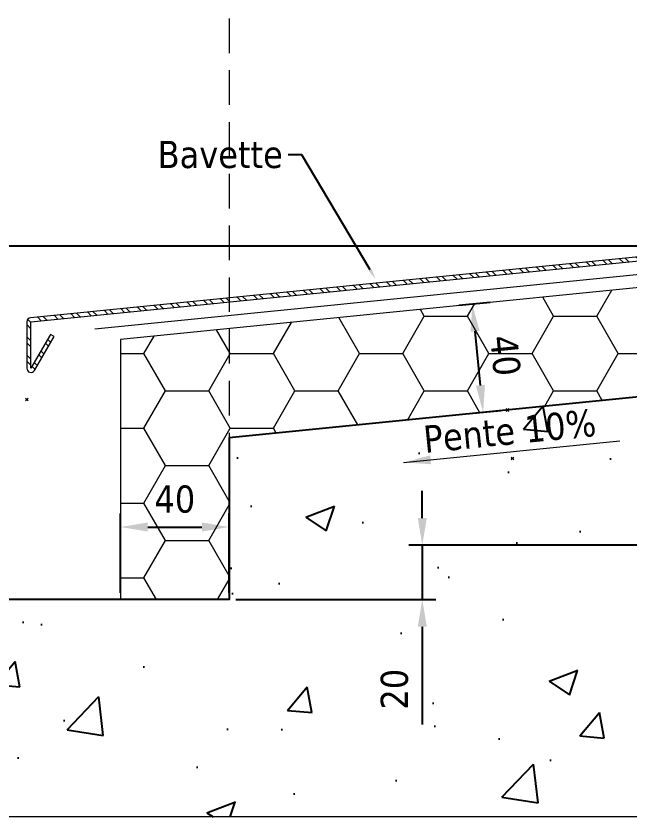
# Model space of a CAD drawing. Header units: millimetres. Extents: x -20000 to 230000, y -17405 to 24510.
# Drawn here: x 54741.5 to 54967.6, y -14116.3 to -13821.6 of the extents above; entities that cross this region are included whole.
import ezdxf
from ezdxf import colors
from ezdxf.entities.mleader import LeaderData, LeaderLine
from ezdxf.math import Vec2, Vec3

# ---------------------------------------------------------------- set-up
doc = ezdxf.new("R2010")
doc.units = ezdxf.units.MM
doc.header["$PDMODE"] = 35
doc.header["$PDSIZE"] = 0.5
doc.linetypes.add('CACHE', pattern=[9.524999999999999, 6.35, -3.175])
doc.layers.get('0').update_dxf_attribs({"lineweight": 13})
doc.layers.get('Defpoints').update_dxf_attribs({"true_color": 0xc2a584})
doc.layers.add('0 - Invisible', color=43, linetype='Continuous', lineweight=0, plot=False)
for name, color, linetype, lineweight in [('1 - Aluminium', 150, 'Continuous', 13), ('1 - BETON', 251, 'Continuous', 25), ('1 - Cotation', 32, 'Continuous', 13), ('1 - INTERROMPU', 253, 'CACHE', 13), ('1 - Isolant', 132, 'Continuous', 13), ('Texte', 7, 'Continuous', 13)]:
    doc.layers.add(name, color=color, linetype=linetype, lineweight=lineweight)
doc.styles.add('Texte Poralu', font='tahomabd.ttf')
doc.dimstyles.new('30 - 1000', dxfattribs={"dimtxt": 10, "dimasz": 10, "dimexe": 5, "dimexo": 2.5, "dimgap": 5, "dimtad": 1, "dimdec": 1, "dimtxsty": 'Texte Poralu', "dimcen": 5, "dimazin": 0, "dimtfac": 1, "dimtdec": 1, "dimtmove": 0, "dimatfit": 3, "dimfxl": 1, "dimarcsym": 0})

# ---------------------------------------------------------------- blocks, each defined once
blk = doc.blocks.new('*U618')
at = {"layer": '1 - Isolant'}
h = blk.add_hatch(dxfattribs=at)
h.set_pattern_fill('HONEY', color=256, scale=5, style=0)
h.set_pattern_definition([(0, (-58431.87184655558, -20379.90484872555), (23.8125, 13.748153225), [15.875, -31.75]), (120, (-58431.87184655558, -20379.90484872555), (-23.81249994797095, 13.74815331511695), [15.87499999999983, -31.74999999999966]), (59.99999999999999, (-58431.87184655558, -20379.90484872555), (5.202904551637744e-08, 27.49630654011694), [-31.75, 15.875])])
h.paths.add_polyline_path([(-205.0000000000539, -130.0000000000065), (-245.0000000000566, -130.0000000000068), (-245.0000000000505, -34.30049751552795), (1.835476471974706e-11, -9.800497515513513), (0, 0), (1.809116241366334e-11, -50.00000000000038), (-205.000000000048, -70.50000000000699)])
at = {"layer": '0 - Invisible'}
blk.add_line((-205.0000000000539, -130.0000000000065), (-245.0000000000566, -130.0000000000068), dxfattribs=at)
at = {"layer": '1 - Isolant'}
blk.add_lwpolyline([(-205.0000000000539, -130.0000000000065), (-205.000000000048, -70.50000000000699), (1.809116241366334e-11, -50.00000000000038), (0, 0), (0, 0), (1.835476471974706e-11, -9.800497515513513), (-245.0000000000505, -34.30049751552795), (-245.0000000000566, -130.0000000000068)], dxfattribs=at)
blk = doc.blocks.new('*U620')
at = {"layer": '1 - Aluminium'}
h = blk.add_hatch(dxfattribs=at)
h.set_pattern_fill('ANSI32', color=256, scale=0.5, angle=90, style=0)
h.set_pattern_definition([(135, (-154.4804410759113, -38.94804410759156), (-3.367596045400933, -3.367596045400933), []), (135, (-154.4804410759113, -36.70297910759157), (-3.367596045400933, -3.367596045400933), [])])
edge = h.paths.add_edge_path()
edge.add_line((-1.500000000000002, 6.5), (-1.5, 6.382419153728577))
edge.add_line((-1.5, 6.382419153728577), (-278.1296966544428, -21.28055051171599))
edge.add_arc((-277.9804410759113, -22.77310629703098), 1.500000000000007, 95.71059313749947, 179.9999999999997)
edge.add_line((-279.4804410759113, -22.77310629703097), (-279.4804410759113, -39.91562495386281))
edge.add_arc((-277.9804410759113, -39.9156249538628), 1.5, 180.0000000000003, 330.0000000000002)
edge.add_line((-276.6814029702346, -40.66562495386281), (-269.4804410759113, -28.19319308952739))
edge.add_line((-269.4804410759113, -28.19319308952739), (-270.7794791815879, -27.44319308952739))
edge.add_line((-270.7794791815879, -27.44319308952739), (-277.9804410759113, -39.91562495386281))
edge.add_line((-277.9804410759113, -39.91562495386281), (-277.9804410759113, -22.77310629703112))
edge.add_line((-277.9804410759113, -22.77310629703112), (-1.350744421468505, 4.889863368413593))
edge.add_arc((-1.5, 6.382419153728577), 1.5, 275.7105931374996, 360)
edge.add_line((2.220446049250313e-16, 6.382419153728577), (-1.83697019872103e-15, 6.5))
edge.add_line((-1.83697019872103e-15, 6.5), (-1.500000000000002, 6.5))
at = {"layer": '0 - Invisible'}
blk.add_lwpolyline([(0, 0), (-254.4804410759113, -25.44804410759156)], dxfattribs=at)
blk.add_point((-279.4804410759113, -51.41562495386282), dxfattribs=at)
at = {"layer": '1 - Aluminium'}
blk.add_lwpolyline([(-1.500000000000002, 6.5), (-1.5, 6.382419153728577), (-278.1296966544428, -21.28055051171599, 0.3853135861201776), (-279.4804410759113, -22.77310629703097), (-279.4804410759113, -39.91562495386281, 0.7673269879789602), (-276.6814029702346, -40.66562495386281), (-269.4804410759113, -28.19319308952739), (-270.7794791815879, -27.44319308952739), (-277.9804410759113, -39.91562495386281), (-277.9804410759113, -22.77310629703112), (-1.350744421468502, 4.889863368413593, 0.3853135861201796), (2.220446049250313e-16, 6.382419153728577), (-1.83697019872103e-15, 6.5)], format="xyb", close=True, dxfattribs=at)
blk = doc.blocks.new('*D629')
at = {"layer": '1 - Cotation', "color": 0, "lineweight": -2, "transparency": 16777216}
for p, q in [((54916.03228282043, -13926.96506234979), (54904.55640958586, -13928.11264967325)), ((54912.51670710754, -13957.46624678445), (54910.52663272712, -13937.56550298024)), ((54920.01243158128, -13966.76654995819), (54908.5365583467, -13967.91413728165))]:
    blk.add_line(p, q, dxfattribs=at)
at = {"layer": '1 - Cotation', "color": 0, "transparency": 16777216}
for points in [[(54912.18502804414, -13937.39966344854), (54908.8682374101, -13937.73134251195), (54909.53159553691, -13927.61513107815)], [(54914.17510242455, -13957.30040725275), (54910.85831179052, -13957.63208631615), (54913.51174429775, -13967.41661868654)]]:
    blk.add_solid(points, dxfattribs=at)
at = {"layer": 'Defpoints', "color": 0, "transparency": 16777216}
for p in [(54909.53159553691, -13927.61513107815), (54918.51987579595, -13926.71630305224), (54922.5000245568, -13966.51779066064)]:
    blk.add_point(p, dxfattribs=at)
at = {"layer": '1 - Cotation', "color": 0, "transparency": 16777216, "insert": (54921.67586072004, -13946.50045580207), "char_height": 10, "attachment_point": 5, "rotation": 275.7105931375025, "style": 'Texte Poralu'}
blk.add_mtext('40', dxfattribs=at)
blk = doc.blocks.new('*D630')
at = {"layer": '1 - Cotation', "color": 0, "lineweight": -2, "transparency": 16777216}
for p, q in [((54780.00002455676, -14033.76779066064), (54780.00002455676, -14004.57701399026)), ((54820.00002455676, -14033.76779066064), (54820.00002455676, -14004.57701399026)), ((54790.00002455676, -14009.57701399026), (54810.00002455676, -14009.57701399026))]:
    blk.add_line(p, q, dxfattribs=at)
at = {"layer": '1 - Cotation', "color": 0, "transparency": 16777216}
for points in [[(54790.00002455676, -14007.9103473236), (54790.00002455676, -14011.24368065693), (54780.00002455676, -14009.57701399026)], [(54810.00002455676, -14007.9103473236), (54810.00002455676, -14011.24368065693), (54820.00002455676, -14009.57701399026)]]:
    blk.add_solid(points, dxfattribs=at)
at = {"layer": 'Defpoints', "color": 0, "transparency": 16777216}
for p in [(54820.00002455676, -14009.57701399026), (54780.00002455676, -14036.26779066064), (54820.00002455676, -14036.26779066064)]:
    blk.add_point(p, dxfattribs=at)
at = {"layer": '1 - Cotation', "color": 0, "transparency": 16777216, "insert": (54800.00002455676, -13999.37217853022), "char_height": 10, "attachment_point": 5, "style": 'Texte Poralu'}
blk.add_mtext('40', dxfattribs=at)
blk = doc.blocks.new('*D626')
at = {"layer": 'Defpoints', "color": 0, "lineweight": -2, "transparency": 16777216}
for p, q in [((54726.43032893818, -13896.26779066063), (54726.43032893818, -13860.39136352833)), ((54982.50002455668, -13906.26779066063), (54721.43032893818, -13906.26779066063)), ((54726.43032893818, -13931.26779066065), (54726.43032893818, -13906.26779066063)), ((54735.53970082397, -13931.26779066065), (54721.43032893818, -13931.26779066065)), ((54726.43032893818, -13941.26779066065), (54726.43032893818, -13951.26779066065))]:
    blk.add_line(p, q, dxfattribs=at)
at = {"layer": 'Defpoints', "color": 0, "transparency": 16777216}
for p in [(54726.43032893818, -13906.26779066063), (54985.00002455668, -13906.26779066063), (54738.03970082397, -13931.26779066065)]:
    blk.add_point(p, dxfattribs=at)
for points in [[(54724.76366227151, -13896.26779066063), (54728.09699560484, -13896.26779066063), (54726.43032893818, -13906.26779066063)], [(54724.76366227151, -13941.26779066065), (54728.09699560484, -13941.26779066065), (54726.43032893818, -13931.26779066065)]]:
    blk.add_solid(points, dxfattribs=at)
at = {"layer": 'Defpoints', "color": 0, "transparency": 16777216, "insert": (54716.2288514365, -13873.32957709447), "char_height": 10, "attachment_point": 5, "rotation": 90, "style": 'Texte Poralu'}
blk.add_mtext('25', dxfattribs=at)
blk = doc.blocks.new('*D632')
at = {"layer": 'Defpoints', "color": 0, "lineweight": -2, "transparency": 16777216}
for p, q in [((54891.10232437548, -14006.26779066064), (54891.10232437548, -13996.26779066064)), ((55082.50002455683, -14016.26779066064), (54886.10232437548, -14016.26779066064)), ((54891.10232437548, -14016.26779066064), (54891.10232437548, -14036.26779066064)), ((54822.50002455676, -14036.26779066064), (54896.10232437548, -14036.26779066064)), ((54891.10232437548, -14046.26779066064), (54891.10232437548, -14082.24495654378))]:
    blk.add_line(p, q, dxfattribs=at)
at = {"layer": 'Defpoints', "color": 0, "transparency": 16777216}
for p in [(55085.00002455683, -14016.26779066064), (54820.00002455676, -14036.26779066064), (54891.10232437548, -14036.26779066064)]:
    blk.add_point(p, dxfattribs=at)
for points in [[(54889.43565770881, -14006.26779066064), (54892.76899104214, -14006.26779066064), (54891.10232437548, -14016.26779066064)], [(54889.43565770881, -14046.26779066064), (54892.76899104214, -14046.26779066064), (54891.10232437548, -14036.26779066064)]]:
    blk.add_solid(points, dxfattribs=at)
at = {"layer": 'Defpoints', "color": 0, "transparency": 16777216, "insert": (54880.89748891543, -14069.2563736022), "char_height": 10, "attachment_point": 5, "rotation": 90, "style": 'Texte Poralu'}
blk.add_mtext('20', dxfattribs=at)
blk = doc.blocks.new('*U614')
at = {"layer": '0 - Invisible'}
for p in [(0, 0), (1.782078862990602, -17.82078862990238)]:
    blk.add_point(p, dxfattribs=at)
at = {"layer": 'Texte', "insert": (1.284560267886263, -12.84560267885354), "char_height": 10, "attachment_point": 8, "rotation": 5.710593137499643, "style": 'Texte Poralu'}
blk.add_mtext('Pente 10%', dxfattribs=at)
at = {"layer": 'Texte'}
blk.add_leader([(-38.26816804295959, -19.31334441521903), (41.33480717384009, -11.3530468935387)], dimstyle='30 - 1000', override={"dimgap": 2, "dimtad": 0}, dxfattribs=at)
blk = doc.blocks.new('*U613')
at = {"layer": '1 - BETON'}
h = blk.add_hatch(dxfattribs=at)
h.set_pattern_fill('CONCRETE', color=256, scale=15, style=0, pattern_type=2)
h.set_pattern_definition([(49.99999999999999, (-205.0000000001651, 285.4999999999822), (107.589027390113, -9.412820247389266), [11.25, -123.75]), (355, (-205.0000000001651, 285.4999999999822), (-20.81270004195, 112.8288200550018), [9, -99]), (100.4514, (-196.0342480001651, 284.7155989999821), (86.77640725710323, 103.415931309143), [9.5610285, -105.1713168]), (46.18420000000002, (-205.0000000001651, 315.4999999999822), (160.0861572938467, -24.82785214935271), [16.87499999999959, -185.6249999999968]), (96.6356, (-191.6594882501651, 313.4310039499821), (140.1994058323055, 146.1176806350663), [14.3415432, -157.75695]), (351.1842, (-205.0000000001651, 315.4999999999822), (140.1992917700441, 146.1177901387987), [13.5, -148.5]), (21, (-190.0000000001651, 307.9999999999822), (89.53605781776925, -60.39283359980082), [11.25, -123.75]), (326.0000000000001, (-190.0000000001651, 307.9999999999822), (36.49729978823726, 108.772506757028), [9, -99]), (71.4514, (-182.5386650501651, 302.9672590999821), (126.0333942872235, 48.37957450649286), [9.5610285, -105.1713168]), (37.50000000000001, (-205.0000000001651, 285.4999999999822), (1.8239782975936, 49.93407807469672), [0, -97.8, 0, -100.5, 0, -99.375]), (7.499999999999999, (-205.0000000001651, 285.4999999999822), (39.46043061632229, 59.16175678235403), [0, -57.3, 0, -95.55, 0, -37.875]), (327.5, (-238.4500000001651, 285.4999999999822), (80.07336542586135, -3.383230760156963), [0, -37.5, 0, -117, 0, -155.25]), (317.5, (-253.4500000001651, 285.4999999999822), (87.47792540135794, 15.01574734984766), [0, -48.75, 0, -77.69999999999999, 0, -110.25])])
h.paths.add_polyline_path([(-190.6519566091908, -80.22670254202892), (-200.7681680429923, -79.5633444152223), (-190.9836356725941, -76.90991190799562)], flags=8)
edge = h.paths.add_edge_path(flags=0)
edge.add_line((-190.8177961408925, -78.56830722501228), (-121.1651928261927, -71.60304689354197))
h.paths.add_polyline_path([(-202.1117021403187, -82.34346763252938), (-119.5984603262298, -74.09214345112049), (-121.7479144043429, -52.59760266998933), (-204.2611562184318, -60.84892685139822)], flags=24)
h.paths.add_polyline_path([(314.9999999999709, -110.0000000000045), (214.9999999999745, -210.0000000000009), (-385.0000000000712, -210.0000000000085), (-465.0000000000654, -130.0000000000064), (-265.0000000000655, -130.0000000000064), (-265.0000000000655, -70.50000000000655), (-60, -50), (-60, 0), (0, 0), (0, -110.0000000000045)])
at = {"layer": '0 - Invisible'}
blk.add_lwpolyline([(314.9999999999709, -110.0000000000045), (214.9999999999745, -210.0000000000009), (-385.0000000000712, -210.0000000000085), (-465.0000000000654, -130.0000000000064)], dxfattribs=at)
at = {"layer": '1 - BETON'}
blk.add_lwpolyline([(314.9999999999709, -110.0000000000045), (0, -110.0000000000045), (0, 0), (-60, 0), (-60, -50), (-265.0000000000655, -70.50000000000655), (-265.0000000000655, -130.0000000000064), (-465.0000000000654, -130.0000000000064)], dxfattribs=at)
blk.add_blockref('*U614', (-162.5000000000327, -60.25000000000328))

msp = doc.modelspace()

# ---------------------------------------------------------------- linework, layer by layer
at = {"layer": '1 - INTERROMPU', "ltscale": 2}
msp.add_line((54820.00002455693, -12755.66835877718), (54820.00002455676, -13976.76779066064), dxfattribs=at)

# ---------------------------------------------------------------- block references
for name, p in [('*U613', (55085.00002455683, -13906.26779066064)), ('*U620', (55025.00002455682, -13911.26779066064)), ('*U618', (55025.00002455682, -13906.26779066064))]:
    msp.add_blockref(name, p)

# ---------------------------------------------------------------- dimensions: what is measured, and where the dimension line sits
at = {"layer": '1 - Cotation'}
dim = msp.add_aligned_dim(p1=(54922.50002455679, -13966.51779066064), p2=(54918.51987579595, -13926.71630305224), distance=9.03310986511699, dimstyle='30 - 1000', dxfattribs=at)
dim.commit()
dim.dimension.update_dxf_attribs({"geometry": '*D629', "text_midpoint": (54921.67586072004, -13946.50045580207)})
dim = msp.add_linear_dim(base=(54820.00002455676, -14009.57701399026), p1=(54780.00002455676, -14036.26779066064), p2=(54820.00002455676, -14036.26779066064), dimstyle='30 - 1000', dxfattribs=at)
dim.commit()
dim.dimension.update_dxf_attribs({"geometry": '*D630', "text_midpoint": (54800.00002455676, -13999.37217853022)})
at = {"layer": 'Defpoints'}
for base, p1, p2, picture, middle in [((54726.43032893818, -13906.26779066063), (54738.03970082397, -13931.26779066065), (54985.00002455668, -13906.26779066063), '*D626', (54716.2288514365, -13873.32957709447)), ((54891.10232437548, -14036.26779066064), (55085.00002455683, -14016.26779066064), (54820.00002455676, -14036.26779066064), '*D632', (54880.89748891543, -14069.2563736022))]:
    dim = msp.add_linear_dim(base=base, p1=p1, p2=p2, angle=90, dimstyle='30 - 1000', dxfattribs=at)
    dim.commit()
    dim.dimension.update_dxf_attribs({"geometry": picture, "text_midpoint": middle})

# ---------------------------------------------------------------- leaders
at = {"layer": 'Texte'}
ml = msp.add_multileader_mtext('Standard', dxfattribs=at)
ml.set_content('Bavette', color=256, style='Texte Poralu')
ml.set_leader_properties()
ml.build(insert=Vec2(0, 0))
ml.multileader.update_dxf_attribs({"dogleg_length": 5})
ctx = ml.context
ctx.base_point, ctx.char_height, ctx.plane_origin = Vec3(54785.70906470659, -13872.57929851822), 10, Vec3(54866.98077524649, -13840.74486698628)
ctx.text_align_type = 2
notes = []
notes.append((ctx, [(0, (1, 1, 0), (54846.757419307, -13872.57929851822), (-1, 0), 5, [(0, [(54873.90174616959, -13918.37699370502)], 0, [])])]))
ctx.mtext.insert, ctx.mtext.alignment, ctx.mtext.flow_direction = Vec3(54839.757419307, -13867.47855976738), 3, 5
for ctx, leaders in notes:
    for number, flags, end, landing, length, lines in leaders:
        leader = LeaderData()
        leader.index, (leader.has_last_leader_line, leader.has_dogleg_vector, leader.attachment_direction) = number, flags
        leader.last_leader_point, leader.dogleg_vector, leader.dogleg_length = Vec3(end), Vec3(landing), length
        for number, points, colour, breaks in lines:
            line = LeaderLine()
            line.index, line.vertices, line.color, line.breaks = number, Vec3.list(points), colors.encode_raw_color(colour), breaks
            leader.lines.append(line)
        ctx.leaders.append(leader)

doc.saveas('drawing.dxf')
